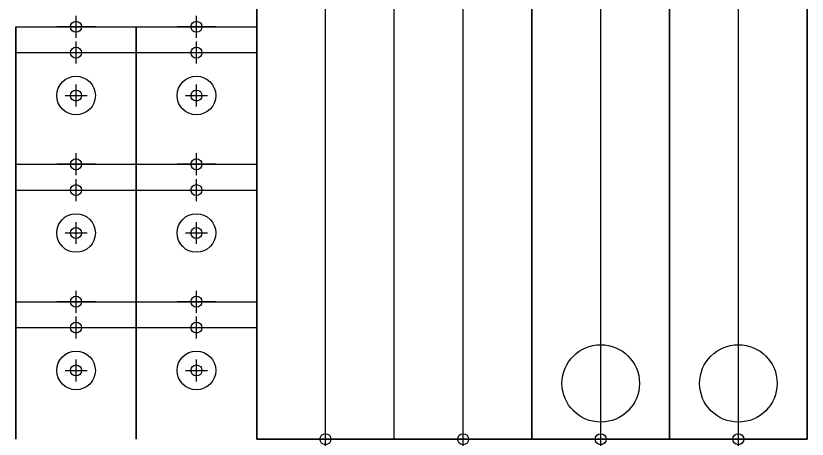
# Model space of a CAD drawing. Header units: inches. Extents: x -12.9 to 39.7, y -22.4 to 37.3.
# Drawn here: x -12.9 to -7.15, y 1 to 4.08 of the extents above; entities that cross this region are included whole.
import ezdxf

# ---------------------------------------------------------------- set-up
doc = ezdxf.new("R2010")
doc.units = ezdxf.units.IN
doc.header["$MEASUREMENT"] = 0
doc.header["$PDMODE"] = 34
doc.header["$PDSIZE"] = 0.08
for name, color, linetype in [('AQME Center Lines', 7, 'Continuous'), ('AQME Holes', 7, 'Continuous'), ('AQME Points', 7, 'Continuous'), ('AQME TSlots', 7, 'Continuous')]:
    doc.layers.add(name, color=color, linetype=linetype)

# ---------------------------------------------------------------- blocks, each defined once
blk = doc.blocks.new('AQME_7042_20120404104118')
at = {"layer": 'AQME Holes', "color": 4}
blk.add_circle((0, 0), 0.2815, dxfattribs=at)
blk = doc.blocks.new('AQME_7042_20120404104129')
at = {"layer": 'AQME Holes', "color": 4}
blk.add_circle((0, 0), 0.2815, dxfattribs=at)
blk = doc.blocks.new('AQME_1010_20120404104130', base_point=(0.5, 0.5))
for points in [[(0, 0), (1, 0), (1, 1), (0, 1)], [(1, 1), (0, 1), (0, 1, 36), (1, 1, 36)], [(0, 1), (0, 0), (0, 0, 36), (0, 1, 36)], [(0, 0, 36), (1, 0, 36), (1, 1, 36), (0, 1, 36)], [(1, 0), (1, 1), (1, 1, 36), (1, 0, 36)], [(0, 0), (1, 0), (1, 0, 36), (0, 0, 36)]]:
    blk.add_3dface(points)
at = {"layer": 'AQME Points', "color": 3}
blk.add_point((0.5, 0.5), dxfattribs=at)
at = {"layer": 'AQME Points', "color": 2}
blk.add_point((0.5, 0.5, 36), dxfattribs=at)
at = {"layer": 'AQME TSlots', "color": 1}
for p, q in [((0.5, 1), (0.5, 1, 36)), ((0, 0.5), (0, 0.5, 36)), ((1, 0.5), (1, 0.5, 36)), ((0.5, 0), (0.5, 0, 36))]:
    blk.add_line(p, q, dxfattribs=at)
at = {"extrusion": (1, 0, 0)}
blk.add_blockref('AQME_7042_20120404104118', (0.5, 0.406, 1), dxfattribs=at)
at = {"extrusion": (1, 0, 0), "rotation": 179.9999999999998}
blk.add_blockref('AQME_7042_20120404104129', (0.5, 35.594, 1), dxfattribs=at)
blk = doc.blocks.new('AQME_7042_20120404111008')
at = {"layer": 'AQME Holes', "color": 4}
blk.add_circle((0, 0), 0.2815, dxfattribs=at)
blk = doc.blocks.new('AQME_7042_20120404111013')
at = {"layer": 'AQME Holes', "color": 4}
blk.add_circle((0, 0), 0.2815, dxfattribs=at)
blk = doc.blocks.new('AQME_7042_20120404111026')
at = {"layer": 'AQME Holes', "color": 4}
blk.add_circle((0, 0), 0.2815, dxfattribs=at)
blk = doc.blocks.new('AQME_7042_20120404111034')
at = {"layer": 'AQME Holes', "color": 4}
blk.add_circle((0, 0), 0.2815, dxfattribs=at)
blk = doc.blocks.new('AQME_1020_20120404111035', base_point=(0.5, 0.5))
for points in [[(0, 0), (1, 0), (1, 2), (0, 2)], [(1, 2), (0, 2), (0, 2, 36), (1, 2, 36)], [(0, 2), (0, 0), (0, 0, 36), (0, 2, 36)], [(0, 0, 36), (1, 0, 36), (1, 2, 36), (0, 2, 36)], [(1, 0), (1, 2), (1, 2, 36), (1, 0, 36)], [(0, 0), (1, 0), (1, 0, 36), (0, 0, 36)]]:
    blk.add_3dface(points)
at = {"layer": 'AQME Center Lines', "color": 6}
for p, q in [((0, 1), (0, 1, 36)), ((1, 1), (1, 1, 36))]:
    blk.add_line(p, q, dxfattribs=at)
at = {"layer": 'AQME Points', "color": 3}
for p in [(0.5, 1.5), (0.5, 0.5)]:
    blk.add_point(p, dxfattribs=at)
at = {"layer": 'AQME Points', "color": 2}
for p in [(0.5, 1.5, 36), (0.5, 0.5, 36)]:
    blk.add_point(p, dxfattribs=at)
at = {"layer": 'AQME TSlots', "color": 1}
for p, q in [((0.5, 2), (0.5, 2, 36)), ((0, 1.5), (0, 1.5, 36)), ((1, 1.5), (1, 1.5, 36)), ((0, 0.5), (0, 0.5, 36)), ((1, 0.5), (1, 0.5, 36)), ((0.5, 0), (0.5, 0, 36))]:
    blk.add_line(p, q, dxfattribs=at)
at = {"extrusion": (0, 1, 0)}
blk.add_blockref('AQME_7042_20120404111013', (-0.5, 0.406, 2), dxfattribs=at)
at = {"extrusion": (0, 1, 0), "rotation": 179.9999999999998}
blk.add_blockref('AQME_7042_20120404111034', (-0.5, 35.594, 2), dxfattribs=at)
at = {"extrusion": (0, -1, 0)}
blk.add_blockref('AQME_7042_20120404111008', (0.5, 0.406), dxfattribs=at)
at = {"extrusion": (0, -1, 0), "rotation": 179.9999999999998}
blk.add_blockref('AQME_7042_20120404111026', (0.5, 35.594), dxfattribs=at)
blk = doc.blocks.new('AQME_4265_20120404121702')
at = {"extrusion": (0, -1, 0)}
for p, q in [((-0.4375, 0.5), (0.4375, 0.5)), ((-0.4375, 0.312, 0.188), (0.4375, 0.312, 0.188))]:
    blk.add_line(p, q, dxfattribs=at)
at = {"color": 1, "extrusion": (0, -1, 0)}
for p, q in [((-0.1405, 0.5, 0.688), (-0.1405, 0.5, 0.5)), ((0.1405, 0.5, 0.688), (0.1405, 0.5, 0.5))]:
    blk.add_line(p, q, dxfattribs=at)
at = {"extrusion": (-1, 0, 0)}
for p, q in [((0.4375, 0.5, 1), (0.4375, 0.312, 1)), ((0.4375, 0.5), (0.4375, 0.5, 1)), ((0.4375, 0.312, 1), (0.4375, 0.312, 0.188)), ((0.4375, -0.5), (0.4375, -0.5, 0.188))]:
    blk.add_line(p, q, dxfattribs=at)
at = {"color": 1}
blk.add_circle((0, 0), 0.1405, dxfattribs=at)
at = {"color": 1, "extrusion": (0, -1, 0)}
for centre, start, end in [((0, 0.688, -0.5), 0, 180), ((0, 0.5, -0.5), 180, 0)]:
    blk.add_arc(centre, 0.1405, start, end, dxfattribs=at)
at = {"color": 3, "extrusion": (0, -1, 0)}
for p in [(0, 0.5, 0.5), (0, 0.5, 0.688)]:
    blk.add_point(p, dxfattribs=at)
at = {"color": 2, "extrusion": (0, -1, 0)}
for p in [(0, 0.312, 0.5), (0, 0.312, 0.688)]:
    blk.add_point(p, dxfattribs=at)
at = {"color": 3}
blk.add_point((0, 0), dxfattribs=at)
at = {"color": 2}
blk.add_point((0, 0, 0.188), dxfattribs=at)
at = {"invisible_edges": 8}
for points in [[(-0.4375, 0.312, 0.188), (-0.4375, 0.312, 1), (-0.4375, 0.5, 1), (-0.4375, 0.5)], [(-0.4375, 0.5), (-0.4375, -0.5), (-0.4375, -0.5, 0.188), (-0.4375, 0.312, 0.188)], [(0.4375, 0.312, 0.188), (0.4375, 0.312, 1), (0.4375, 0.5, 1), (0.4375, 0.5)], [(0.4375, 0.5), (0.4375, -0.5), (0.4375, -0.5, 0.188), (0.4375, 0.312, 0.188)]]:
    blk.add_3dface(points, dxfattribs=at)

msp = doc.modelspace()

# ---------------------------------------------------------------- block references
for p in [(-12.4643, 3.5), (-11.5893, 3.5), (-12.4643, 2.5), (-11.5893, 2.5), (-12.4643, 1.5), (-11.5893, 1.5)]:
    msp.add_blockref('AQME_4265_20120404121702', p)
at = {"extrusion": (-7.10543e-15, 1, -5.32907e-15), "rotation": 269.9999999999999}
msp.add_blockref('AQME_1020_20120404111035', (9.6518, 0.5, 1), dxfattribs=at)
at = {"extrusion": (5.32907e-15, 1, -5.32907e-15), "rotation": 90}
for p in [(8.6518, 0.5, 1), (7.6518, 0.5, 1)]:
    msp.add_blockref('AQME_1010_20120404104130', p, dxfattribs=at)

doc.saveas('drawing.dxf')
